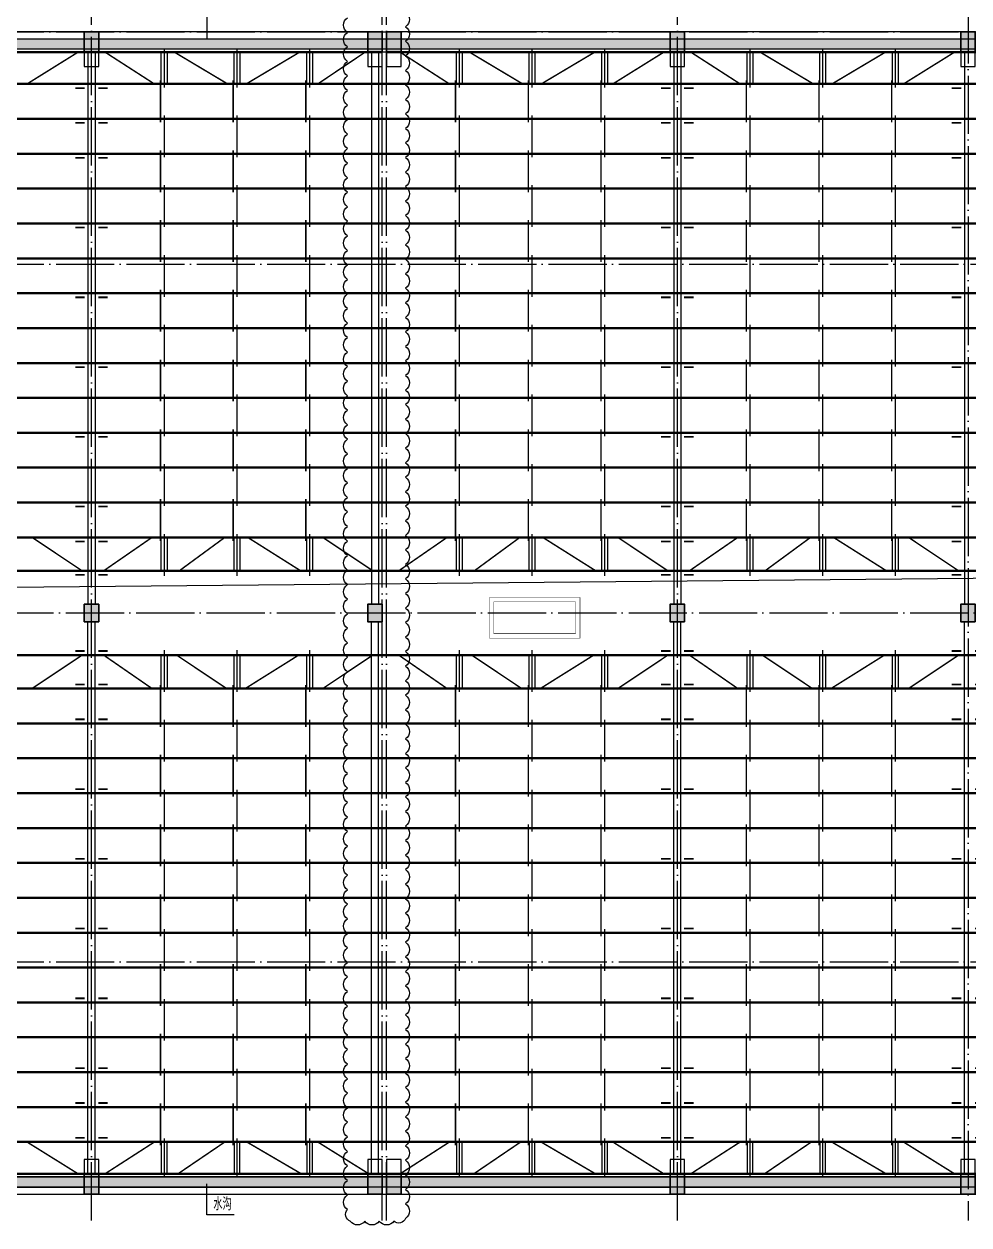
# Model space of a CAD drawing. Extents: x -695511 to 885008, y -751583 to -95266.
# Drawn here: x -183369 to -150863, y -679492 to -638173 of the extents above; entities that cross this region are included whole.
import ezdxf

# ---------------------------------------------------------------- set-up
doc = ezdxf.new("R2010")
doc.units = 0
doc.header["$LTSCALE"] = 1000
doc.header["$MEASUREMENT"] = 0
doc.linetypes.add('DOTE', pattern=[2.42, 2, -0.2, 0.02, -0.2])
for name, color, linetype in [('3T_GLASS', 5, 'Continuous'), ('_0', 7, 'Continuous'), ('DIM_SYMB', 3, 'Continuous'), ('DOTE', 1, 'Continuous'), ('GKL1', 212, 'Continuous'), ('檩条', 2, 'Continuous'), ('牛腿', 220, 'Continuous')]:
    doc.layers.add(name, color=color, linetype=linetype)
for name, color, linetype, lineweight in [('BEAM', 4, 'Continuous', 25), ('COLU', 2, 'Continuous', 30), ('拉杆', 3, 'Continuous', 35)]:
    doc.layers.add(name, color=color, linetype=linetype, lineweight=lineweight)
doc.layers.add('COLU-HATCH', color=251, linetype='Continuous', lineweight=25, true_color=0x5b5b5b)
doc.styles.add('_TCH_DIM', font='SIMPLEX', dxfattribs={"bigfont": 'GBCBIG'})

# ---------------------------------------------------------------- blocks, each defined once
blk = doc.blocks.new('zw')
at = {"layer": 'DOTE', "linetype": 'DOTE'}
for p, q in [((-140373, -1049032), (-140373, -1007232)), ((-130373, -1049032), (-130373, -1007232)), ((-130223, -1049032), (-130223, -1007232)), ((-120223, -1049032), (-120223, -1007232)), ((-110223, -1007232), (-110223, -1049032)), ((-187573, -1008132), (-73373, -1008132)), ((-187573, -1016132), (-73373, -1016132)), ((-172717, -1028132), (-73373, -1028132)), ((-187573, -1040132), (-73373, -1040132)), ((-187573, -1048132), (-73373, -1048132))]:
    blk.add_line(p, q, dxfattribs=at)
blk = doc.blocks.new('4fzhu')
at = {"layer": 'COLU-HATCH', "transparency": 33554687}
for points in [[(303774, -635746), (303774, -635046), (303274, -635046), (303274, -635746)], [(313524, -635746), (313524, -635046), (313024, -635046), (313024, -635746)], [(314174, -635746), (314174, -635046), (313674, -635046), (313674, -635746)], [(323924, -635746), (323924, -635046), (323424, -635046), (323424, -635746)], [(333924, -635746), (333924, -635046), (333424, -635046), (333424, -635746)], [(303774, -655346), (303774, -654746), (303274, -654746), (303274, -655346)], [(313524, -655346), (313524, -654746), (313024, -654746), (313024, -655346)], [(323924, -655346), (323924, -654746), (323424, -654746), (323424, -655346)], [(333924, -655346), (333924, -654746), (333424, -654746), (333424, -655346)], [(303774, -675046), (303774, -674346), (303274, -674346), (303274, -675046)], [(313524, -675046), (313524, -674346), (313024, -674346), (313024, -675046)], [(314174, -675046), (314174, -674346), (313674, -674346), (313674, -675046)], [(323924, -675046), (323924, -674346), (323424, -674346), (323424, -675046)], [(333924, -675046), (333924, -674346), (333424, -674346), (333424, -675046)]]:
    blk.add_hatch(color=256, dxfattribs=at).paths.add_polyline_path(points)
at = {"layer": 'COLU'}
for points in [[(303774, -635746), (303774, -635046), (303274, -635046), (303274, -635746)], [(313524, -635746), (313524, -635046), (313024, -635046), (313024, -635746)], [(314174, -635746), (314174, -635046), (313674, -635046), (313674, -635746)], [(323924, -635746), (323924, -635046), (323424, -635046), (323424, -635746)], [(333924, -635746), (333924, -635046), (333424, -635046), (333424, -635746)], [(303774, -655346), (303774, -654746), (303274, -654746), (303274, -655346)], [(313524, -655346), (313524, -654746), (313024, -654746), (313024, -655346)], [(323924, -655346), (323924, -654746), (323424, -654746), (323424, -655346)], [(333924, -655346), (333924, -654746), (333424, -654746), (333424, -655346)], [(303774, -675046), (303774, -674346), (303274, -674346), (303274, -675046)], [(313524, -675046), (313524, -674346), (313024, -674346), (313024, -675046)], [(314174, -675046), (314174, -674346), (313674, -674346), (313674, -675046)], [(323924, -675046), (323924, -674346), (323424, -674346), (323424, -675046)], [(333924, -675046), (333924, -674346), (333424, -674346), (333424, -675046)]]:
    blk.add_lwpolyline(points, close=True, dxfattribs=at)
blk = doc.blocks.new('yc1')
at = {"const_width": 60}
for points in [[(593957, -686782), (593632, -686782)], [(594426, -686782), (594750, -686782)], [(593957, -687932), (593632, -687932)], [(594426, -687932), (594750, -687932)], [(593957, -689132), (593632, -689132)], [(594426, -689132), (594750, -689132)], [(593957, -691532), (593632, -691532)], [(594426, -691532), (594750, -691532)], [(593957, -693932), (593632, -693932)], [(594426, -693932), (594750, -693932)], [(593957, -696332), (593632, -696332)], [(594426, -696332), (594750, -696332)], [(593957, -698732), (593632, -698732)], [(594426, -698732), (594750, -698732)], [(593957, -701132), (593632, -701132)], [(594426, -701132), (594750, -701132)], [(593957, -702332), (593632, -702332)], [(594426, -702332), (594750, -702332)], [(593957, -703532), (593632, -703532)], [(594426, -703532), (594750, -703532)]]:
    blk.add_lwpolyline(points, dxfattribs=at)
blk = doc.blocks.new('G$C4710060A')
at = {"const_width": 15}
for points in [[(8, 1401), (3119, 1401), (3119, 8), (8, 8)], [(158, 1251), (2969, 1251), (2969, 158), (158, 158)]]:
    blk.add_lwpolyline(points, close=True, dxfattribs=at)

msp = doc.modelspace()

# ---------------------------------------------------------------- hatches: boundary and pattern name
at = {"layer": '_0'}
h = msp.add_hatch(dxfattribs=at)
h.set_pattern_fill('ZIGZAG', color=256, scale=100)
h.set_pattern_definition([(0, (-1479110.73, -48147.92), (158.75, 158.75), [158.75, -158.75]), (90, (-1478951.98, -48147.92), (-158.75, 158.75), [158.75, -158.75])])
h.paths.add_polyline_path([(-210945.5, -638686), (-118294.7, -638686), (-118294.7, -639036), (-210945.5, -639036)])
h = msp.add_hatch(dxfattribs=at)
h.set_pattern_fill('ZIGZAG', color=256, scale=100)
h.set_pattern_definition([(0, (-1479110.73, -87297.92), (158.75, 158.75), [158.75, -158.75]), (90, (-1478951.98, -87297.92), (-158.75, 158.75), [158.75, -158.75])])
h.paths.add_polyline_path([(-210945.5, -677836), (-118294.7, -677836), (-118294.7, -678186), (-210945.5, -678186)])

# ---------------------------------------------------------------- linework, layer by layer
for p, q in [((-118295.5, -639036), (-210945.5, -639036)), ((-118295.5, -677836), (-210945.5, -677836))]:
    msp.add_line(p, q)
for points in [[(-178645.5, -639136), (-178445.5, -639136), (-178445.5, -640236), (-178645.5, -640236)], [(-176145.5, -639136), (-175945.5, -639136), (-175945.5, -640236), (-176145.5, -640236)], [(-173645.5, -639136), (-173445.5, -639136), (-173445.5, -640236), (-173645.5, -640236)], [(-168495.5, -639136), (-168295.5, -639136), (-168295.5, -640236), (-168495.5, -640236)], [(-165995.5, -639136), (-165795.5, -639136), (-165795.5, -640236), (-165995.5, -640236)], [(-163495.5, -639136), (-163295.5, -639136), (-163295.5, -640236), (-163495.5, -640236)], [(-158495.5, -639136), (-158295.5, -639136), (-158295.5, -640236), (-158495.5, -640236)], [(-155995.5, -639136), (-155795.5, -639136), (-155795.5, -640236), (-155995.5, -640236)], [(-153495.5, -639136), (-153295.5, -639136), (-153295.5, -640236), (-153495.5, -640236)], [(-178645.5, -655836), (-178445.5, -655836), (-178445.5, -656986), (-178645.5, -656986)], [(-176145.5, -655836), (-175945.5, -655836), (-175945.5, -656986), (-176145.5, -656986)], [(-173645.5, -655836), (-173445.5, -655836), (-173445.5, -656986), (-173645.5, -656986)], [(-168495.5, -655836), (-168295.5, -655836), (-168295.5, -656986), (-168495.5, -656986)], [(-165995.5, -655836), (-165795.5, -655836), (-165795.5, -656986), (-165995.5, -656986)], [(-163495.5, -655836), (-163295.5, -655836), (-163295.5, -656986), (-163495.5, -656986)], [(-158495.5, -655836), (-158295.5, -655836), (-158295.5, -656986), (-158495.5, -656986)], [(-155995.5, -655836), (-155795.5, -655836), (-155795.5, -656986), (-155995.5, -656986)], [(-153495.5, -655836), (-153295.5, -655836), (-153295.5, -656986), (-153495.5, -656986)], [(-178645.5, -659886), (-178445.5, -659886), (-178445.5, -661036), (-178645.5, -661036)], [(-176145.5, -659886), (-175945.5, -659886), (-175945.5, -661036), (-176145.5, -661036)], [(-173645.5, -659886), (-173445.5, -659886), (-173445.5, -661036), (-173645.5, -661036)], [(-168495.5, -659886), (-168295.5, -659886), (-168295.5, -661036), (-168495.5, -661036)], [(-165995.5, -659886), (-165795.5, -659886), (-165795.5, -661036), (-165995.5, -661036)], [(-163495.5, -659886), (-163295.5, -659886), (-163295.5, -661036), (-163495.5, -661036)], [(-158495.5, -659886), (-158295.5, -659886), (-158295.5, -661036), (-158495.5, -661036)], [(-155995.5, -659886), (-155795.5, -659886), (-155795.5, -661036), (-155995.5, -661036)], [(-153495.5, -659886), (-153295.5, -659886), (-153295.5, -661036), (-153495.5, -661036)], [(-178645.5, -677736), (-178445.5, -677736), (-178445.5, -676636), (-178645.5, -676636)], [(-176145.5, -677736), (-175945.5, -677736), (-175945.5, -676636), (-176145.5, -676636)], [(-173645.5, -677736), (-173445.5, -677736), (-173445.5, -676636), (-173645.5, -676636)], [(-168495.5, -677736), (-168295.5, -677736), (-168295.5, -676636), (-168495.5, -676636)], [(-165995.5, -677736), (-165795.5, -677736), (-165795.5, -676636), (-165995.5, -676636)], [(-163495.5, -677736), (-163295.5, -677736), (-163295.5, -676636), (-163495.5, -676636)], [(-158495.5, -677736), (-158295.5, -677736), (-158295.5, -676636), (-158495.5, -676636)], [(-155995.5, -677736), (-155795.5, -677736), (-155795.5, -676636), (-155995.5, -676636)], [(-153495.5, -677736), (-153295.5, -677736), (-153295.5, -676636), (-153495.5, -676636)]]:
    msp.add_lwpolyline(points, close=True)
at = {"const_width": 60}
for points in [[(-181279.7, -640376.7), (-181604.6, -640376.7)], [(-180811.3, -640376.7), (-180486.4, -640376.7)], [(-161129.7, -640376.7), (-161454.6, -640376.7)], [(-160661.3, -640376.7), (-160336.4, -640376.7)], [(-151129.7, -640376.7), (-151454.6, -640376.7)], [(-181279.7, -641576.7), (-181604.6, -641576.7)], [(-180811.3, -641576.7), (-180486.4, -641576.7)], [(-161129.7, -641576.7), (-161454.6, -641576.7)], [(-160661.3, -641576.7), (-160336.4, -641576.7)], [(-151129.7, -641576.7), (-151454.6, -641576.7)], [(-181279.7, -642776.7), (-181604.6, -642776.7)], [(-180811.3, -642776.7), (-180486.4, -642776.7)], [(-161129.7, -642776.7), (-161454.6, -642776.7)], [(-160661.3, -642776.7), (-160336.4, -642776.7)], [(-151129.7, -642776.7), (-151454.6, -642776.7)], [(-181279.7, -645176.7), (-181604.6, -645176.7)], [(-180811.3, -645176.7), (-180486.4, -645176.7)], [(-161129.7, -645176.7), (-161454.6, -645176.7)], [(-160661.3, -645176.7), (-160336.4, -645176.7)], [(-151129.7, -645176.7), (-151454.6, -645176.7)], [(-181279.7, -647576.7), (-181604.6, -647576.7)], [(-180811.3, -647576.7), (-180486.4, -647576.7)], [(-161129.7, -647576.7), (-161454.6, -647576.7)], [(-160661.3, -647576.7), (-160336.4, -647576.7)], [(-151129.7, -647576.7), (-151454.6, -647576.7)], [(-181279.7, -649976.7), (-181604.6, -649976.7)], [(-180811.3, -649976.7), (-180486.4, -649976.7)], [(-161129.7, -649976.7), (-161454.6, -649976.7)], [(-160661.3, -649976.7), (-160336.4, -649976.7)], [(-151129.7, -649976.7), (-151454.6, -649976.7)], [(-181279.7, -652376.7), (-181604.6, -652376.7)], [(-180811.3, -652376.7), (-180486.4, -652376.7)], [(-161129.7, -652376.7), (-161454.6, -652376.7)], [(-160661.3, -652376.7), (-160336.4, -652376.7)], [(-151129.7, -652376.7), (-151454.6, -652376.7)], [(-181279.7, -654776.7), (-181604.6, -654776.7)], [(-180811.3, -654776.7), (-180486.4, -654776.7)], [(-161129.7, -654776.7), (-161454.6, -654776.7)], [(-160661.3, -654776.7), (-160336.4, -654776.7)], [(-151129.7, -654776.7), (-151454.6, -654776.7)], [(-181279.7, -655976.7), (-181604.6, -655976.7)], [(-180811.3, -655976.7), (-180486.4, -655976.7)], [(-161129.7, -655976.7), (-161454.6, -655976.7)], [(-160661.3, -655976.7), (-160336.4, -655976.7)], [(-151129.7, -655976.7), (-151454.6, -655976.7)], [(-181279.7, -657126.7), (-181604.6, -657126.7)], [(-180811.3, -657126.7), (-180486.4, -657126.7)], [(-161129.7, -657126.7), (-161454.6, -657126.7)], [(-160661.3, -657126.7), (-160336.4, -657126.7)], [(-151129.7, -657126.7), (-151454.6, -657126.7)]]:
    msp.add_lwpolyline(points, dxfattribs=at)
msp.add_lwpolyline([(-200920.5, -659886), (-199906.7, -657694.9), (-123670.5, -656986)])
at = {"layer": '3T_GLASS'}
for p, q in [((-118295.5, -639136), (-210945.5, -639136)), ((-118295.5, -677736), (-210945.5, -677736))]:
    msp.add_line(p, q, dxfattribs=at)
at = {"layer": '_0'}
msp.add_lwpolyline([(-170242.5, -637766.5, -0.5206), (-170242.5, -638266.5, -0.5206), (-170242.5, -638766.5, -0.5206), (-170242.5, -639266.5, -0.5206), (-170242.5, -639766.5, -0.5206), (-170242.5, -640266.5, -0.5206), (-170242.5, -640766.5, -0.5206), (-170242.5, -641266.5, -0.5206), (-170242.5, -641766.5, -0.5206), (-170242.5, -642266.5, -0.5206), (-170242.5, -642766.5, -0.5206), (-170242.5, -643266.5, -0.5206), (-170242.5, -643766.5, -0.5206), (-170242.5, -644266.5, -0.5206), (-170242.5, -644766.5, -0.5206), (-170242.5, -645266.5, -0.5206), (-170242.5, -645766.5, -0.5206), (-170242.5, -646266.5, -0.5206), (-170242.5, -646766.5, -0.5206), (-170242.5, -647266.5, -0.5206), (-170242.5, -647766.5, -0.5206), (-170242.5, -648266.5, -0.5206), (-170242.5, -648766.5, -0.5206), (-170242.5, -649266.5, -0.5206), (-170242.5, -649766.5, -0.5206), (-170242.5, -650266.5, -0.5206), (-170242.5, -650766.5, -0.5206), (-170242.5, -651266.5, -0.5206), (-170242.5, -651766.5, -0.5206), (-170242.5, -652266.5, -0.5206), (-170242.5, -652766.5, -0.5206), (-170242.5, -653266.5, -0.5206), (-170242.5, -653766.5, -0.5206), (-170242.5, -654266.5, -0.5206), (-170242.5, -654766.5, -0.5206), (-170242.5, -655266.5, -0.5206), (-170242.5, -655766.5, -0.5206), (-170242.5, -656266.5, -0.5206), (-170242.5, -656766.5, -0.5206), (-170242.5, -657266.5, -0.5206), (-170242.5, -657766.5, -0.5206), (-170242.5, -658266.5, -0.5206), (-170242.5, -658766.5, -0.5206), (-170242.5, -659266.5, -0.5206), (-170242.5, -659766.5, -0.5206), (-170242.5, -660266.5, -0.5206), (-170242.5, -660766.5, -0.5206), (-170242.5, -661266.5, -0.5206), (-170242.5, -661766.5, -0.5206), (-170242.5, -662266.5, -0.5206), (-170242.5, -662766.5, -0.5206), (-170242.5, -663266.5, -0.5206), (-170242.5, -663766.5, -0.5206), (-170242.5, -664266.5, -0.5206), (-170242.5, -664766.5, -0.5206), (-170242.5, -665266.5, -0.5206), (-170242.5, -665766.5, -0.5206), (-170242.5, -666266.5, -0.5206), (-170242.5, -666766.5, -0.5206), (-170242.5, -667266.5, -0.5206), (-170242.5, -667766.5, -0.5206), (-170242.5, -668266.5, -0.5206), (-170242.5, -668766.5, -0.5206), (-170242.5, -669266.5, -0.5206), (-170242.5, -669766.5, -0.5206), (-170242.5, -670266.5, -0.5206), (-170242.5, -670766.5, -0.5206), (-170242.5, -671266.5, -0.5206), (-170242.5, -671766.5, -0.5206), (-170242.5, -672266.5, -0.5206), (-170242.5, -672766.5, -0.5206), (-170242.5, -673266.5, -0.5206), (-170242.5, -673766.5, -0.5206), (-170242.5, -674266.5, -0.5206), (-170242.5, -674766.5, -0.5206), (-170242.5, -675266.5, -0.5206), (-170242.5, -675766.5, -0.5206), (-170242.5, -676266.5, -0.5206), (-170242.5, -676766.5, -0.5206), (-170242.5, -677266.5, -0.5206), (-170242.5, -677766.5, -0.5206), (-170242.5, -678266.5, -0.5206), (-170242.5, -678766.5, -0.5206), (-170242.5, -679266.5, -0.5206), (-170647, -679362, -0.5206), (-171147, -679362, -0.5206), (-171647, -679362, -0.5206), (-172147, -679362, -0.5206), (-172245, -678960, -0.5206), (-172245, -678460, -0.5206), (-172245, -677960, -0.5206), (-172245, -677460, -0.5206), (-172245, -676960, -0.5206), (-172245, -676460, -0.5206), (-172245, -675960, -0.5206), (-172245, -675460, -0.5206), (-172245, -674960, -0.5206), (-172245, -674460, -0.5206), (-172245, -673960, -0.5206), (-172245, -673460, -0.5206), (-172245, -672960, -0.5206), (-172245, -672460, -0.5206), (-172245, -671960, -0.5206), (-172245, -671460, -0.5206), (-172245, -670960, -0.5206), (-172245, -670460, -0.5206), (-172245, -669960, -0.5206), (-172245, -669460, -0.5206), (-172245, -668960, -0.5206), (-172245, -668460, -0.5206), (-172245, -667960, -0.5206), (-172245, -667460, -0.5206), (-172245, -666960, -0.5206), (-172245, -666460, -0.5206), (-172245, -665960, -0.5206), (-172245, -665460, -0.5206), (-172245, -664960, -0.5206), (-172245, -664460, -0.5206), (-172245, -663960, -0.5206), (-172245, -663460, -0.5206), (-172245, -662960, -0.5206), (-172245, -662460, -0.5206), (-172245, -661960, -0.5206), (-172245, -661460, -0.5206), (-172245, -660960, -0.5206), (-172245, -660460, -0.5206), (-172245, -659960, -0.5206), (-172245, -659460, -0.5206), (-172245, -658960, -0.5206), (-172245, -658460, -0.5206), (-172245, -657960, -0.5206), (-172245, -657460, -0.5206), (-172245, -656960, -0.5206), (-172245, -656460, -0.5206), (-172245, -655960, -0.5206), (-172245, -655460, -0.5206), (-172245, -654960, -0.5206), (-172245, -654460, -0.5206), (-172245, -653960, -0.5206), (-172245, -653460, -0.5206), (-172245, -652960, -0.5206), (-172245, -652460, -0.5206), (-172245, -651960, -0.5206), (-172245, -651460, -0.5206), (-172245, -650960, -0.5206), (-172245, -650460, -0.5206), (-172245, -649960, -0.5206), (-172245, -649460, -0.5206), (-172245, -648960, -0.5206), (-172245, -648460, -0.5206), (-172245, -647960, -0.5206), (-172245, -647460, -0.5206), (-172245, -646960, -0.5206), (-172245, -646460, -0.5206), (-172245, -645960, -0.5206), (-172245, -645460, -0.5206), (-172245, -644960, -0.5206), (-172245, -644460, -0.5206), (-172245, -643960, -0.5206), (-172245, -643460, -0.5206), (-172245, -642960, -0.5206), (-172245, -642460, -0.5206), (-172245, -641960, -0.5206), (-172245, -641460, -0.5206), (-172245, -640960, -0.5206), (-172245, -640460, -0.5206), (-172245, -639960, -0.5206), (-172245, -639460, -0.5206), (-172245, -638960, -0.5206), (-172245, -638460, -0.5206), (-172245, -637960, -0.5206)], format="xyb", dxfattribs=at)
for points in [[(-210945.5, -638686), (-118294.7, -638686), (-118294.7, -639036), (-210945.5, -639036)], [(-210945.5, -677836), (-118294.7, -677836), (-118294.7, -678186), (-210945.5, -678186)]]:
    msp.add_lwpolyline(points, close=True, dxfattribs=at)
at = {"layer": 'BEAM'}
for p, q in [((-190795.5, -638436), (-181295.5, -638436)), ((-190795.5, -638686), (-181295.5, -638686)), ((-180795.5, -638436), (-171545.5, -638436)), ((-180795.5, -638686), (-171545.5, -638686)), ((-170395.5, -638436), (-161145.5, -638436)), ((-170395.5, -638686), (-161145.5, -638686)), ((-160645.5, -638436), (-151145.5, -638436)), ((-160645.5, -638686), (-151145.5, -638686)), ((-190795.5, -678186), (-181295.5, -678186)), ((-190795.5, -678436), (-181295.5, -678436)), ((-180795.5, -678186), (-171545.5, -678186)), ((-180795.5, -678436), (-171545.5, -678436)), ((-170395.5, -678186), (-161145.5, -678186)), ((-170395.5, -678436), (-161145.5, -678436)), ((-160645.5, -678186), (-151145.5, -678186)), ((-160645.5, -678436), (-151145.5, -678436))]:
    msp.add_line(p, q, dxfattribs=at)
at = {"layer": 'DIM_SYMB'}
for points in [[(-176134.8, -637413.6), (-177080.5, -637413.6), (-177080.5, -638686)], [(-176134.8, -679146.6), (-177080.5, -679146.6), (-177080.5, -678072.5)]]:
    msp.add_lwpolyline(points, dxfattribs=at)
at = {"layer": 'GKL1'}
for p, q in [((-181170.5, -639136), (-181170.5, -658136)), ((-180920.5, -639136), (-180920.5, -658136)), ((-171420.5, -639136), (-171420.5, -658136)), ((-171170.5, -639136), (-171170.5, -658136)), ((-161020.5, -639136), (-161020.5, -658136)), ((-160770.5, -639136), (-160770.5, -658136)), ((-151020.5, -639136), (-151020.5, -658136)), ((-181170.5, -677736), (-181170.5, -658736)), ((-180920.5, -677736), (-180920.5, -658736)), ((-171420.5, -677736), (-171420.5, -658736)), ((-171170.5, -677736), (-171170.5, -658736)), ((-161020.5, -677736), (-161020.5, -658736)), ((-160770.5, -677736), (-160770.5, -658736)), ((-151020.5, -677736), (-151020.5, -658736))]:
    msp.add_line(p, q, dxfattribs=at)
at = {"layer": '拉杆', "const_width": 50}
for points in [[(-183267, -640236), (-181501.8, -639136)], [(-178882.4, -640236), (-180589.2, -639136)], [(-178545.5, -640359.6), (-178545.5, -639017.8)], [(-176361.7, -640236), (-178204.9, -639136)], [(-176045.5, -640359.6), (-176045.5, -639017.8)], [(-175728.1, -640236), (-173878.6, -639136)], [(-173545.5, -640359.6), (-173545.5, -639017.8)], [(-173267, -640236), (-171626.5, -639136)], [(-168732.4, -640236), (-170439.2, -639136)], [(-168395.5, -640359.6), (-168395.5, -639017.8)], [(-166211.7, -640236), (-168054.9, -639136)], [(-165895.5, -640359.6), (-165895.5, -639017.8)], [(-165578.1, -640236), (-163728.6, -639136)], [(-163395.5, -640359.6), (-163395.5, -639017.8)], [(-163117, -640236), (-161351.8, -639136)], [(-158732.4, -640236), (-160439.2, -639136)], [(-158395.5, -640359.6), (-158395.5, -639017.8)], [(-156211.7, -640236), (-158054.9, -639136)], [(-155895.5, -640359.6), (-155895.5, -639017.8)], [(-155578.1, -640236), (-153728.6, -639136)], [(-153395.5, -640359.6), (-153395.5, -639017.8)], [(-153117, -640236), (-151351.8, -639136)], [(-178674.7, -641559.6), (-178674.7, -640115.4)], [(-176174.7, -641559.6), (-176174.7, -640115.4)], [(-173674.7, -641559.6), (-173674.7, -640115.4)], [(-168524.7, -641559.6), (-168524.7, -640115.4)], [(-166024.7, -641559.6), (-166024.7, -640115.4)], [(-163524.7, -641559.6), (-163524.7, -640115.4)], [(-158524.7, -641559.6), (-158524.7, -640115.4)], [(-156024.7, -641559.6), (-156024.7, -640115.4)], [(-153524.7, -641559.6), (-153524.7, -640115.4)], [(-178545.5, -642759.6), (-178545.5, -641315.4)], [(-176045.5, -642759.6), (-176045.5, -641315.4)], [(-173545.5, -642759.6), (-173545.5, -641315.4)], [(-168395.5, -642759.6), (-168395.5, -641315.4)], [(-165895.5, -642759.6), (-165895.5, -641315.4)], [(-163395.5, -642759.6), (-163395.5, -641315.4)], [(-158395.5, -642759.6), (-158395.5, -641315.4)], [(-155895.5, -642759.6), (-155895.5, -641315.4)], [(-153395.5, -642759.6), (-153395.5, -641315.4)], [(-178674.7, -643959.6), (-178674.7, -642515.4)], [(-176174.7, -643959.6), (-176174.7, -642515.4)], [(-173674.7, -643959.6), (-173674.7, -642515.4)], [(-168524.7, -643959.6), (-168524.7, -642515.4)], [(-166024.7, -643959.6), (-166024.7, -642515.4)], [(-163524.7, -643959.6), (-163524.7, -642515.4)], [(-158524.7, -643959.6), (-158524.7, -642515.4)], [(-156024.7, -643959.6), (-156024.7, -642515.4)], [(-153524.7, -643959.6), (-153524.7, -642515.4)], [(-178545.5, -645159.6), (-178545.5, -643715.4)], [(-176045.5, -645159.6), (-176045.5, -643715.4)], [(-173545.5, -645159.6), (-173545.5, -643715.4)], [(-168395.5, -645159.6), (-168395.5, -643715.4)], [(-165895.5, -645159.6), (-165895.5, -643715.4)], [(-163395.5, -645159.6), (-163395.5, -643715.4)], [(-158395.5, -645159.6), (-158395.5, -643715.4)], [(-155895.5, -645159.6), (-155895.5, -643715.4)], [(-153395.5, -645159.6), (-153395.5, -643715.4)], [(-178674.7, -646359.6), (-178674.7, -644915.4)], [(-176174.7, -646359.6), (-176174.7, -644915.4)], [(-173674.7, -646359.6), (-173674.7, -644915.4)], [(-168524.7, -646359.6), (-168524.7, -644915.4)], [(-166024.7, -646359.6), (-166024.7, -644915.4)], [(-163524.7, -646359.6), (-163524.7, -644915.4)], [(-158524.7, -646359.6), (-158524.7, -644915.4)], [(-156024.7, -646359.6), (-156024.7, -644915.4)], [(-153524.7, -646359.6), (-153524.7, -644915.4)], [(-178545.5, -647559.6), (-178545.5, -646115.4)], [(-176045.5, -647559.6), (-176045.5, -646115.4)], [(-173545.5, -647559.6), (-173545.5, -646115.4)], [(-168395.5, -647559.6), (-168395.5, -646115.4)], [(-165895.5, -647559.6), (-165895.5, -646115.4)], [(-163395.5, -647559.6), (-163395.5, -646115.4)], [(-158395.5, -647559.6), (-158395.5, -646115.4)], [(-155895.5, -647559.6), (-155895.5, -646115.4)], [(-153395.5, -647559.6), (-153395.5, -646115.4)], [(-178674.7, -648759.6), (-178674.7, -647315.4)], [(-176174.7, -648759.6), (-176174.7, -647315.4)], [(-173674.7, -648759.6), (-173674.7, -647315.4)], [(-168524.7, -648759.6), (-168524.7, -647315.4)], [(-166024.7, -648759.6), (-166024.7, -647315.4)], [(-163524.7, -648759.6), (-163524.7, -647315.4)], [(-158524.7, -648759.6), (-158524.7, -647315.4)], [(-156024.7, -648759.6), (-156024.7, -647315.4)], [(-153524.7, -648759.6), (-153524.7, -647315.4)], [(-178545.5, -649959.6), (-178545.5, -648515.4)], [(-176045.5, -649959.6), (-176045.5, -648515.4)], [(-173545.5, -649959.6), (-173545.5, -648515.4)], [(-168395.5, -649959.6), (-168395.5, -648515.4)], [(-165895.5, -649959.6), (-165895.5, -648515.4)], [(-163395.5, -649959.6), (-163395.5, -648515.4)], [(-158395.5, -649959.6), (-158395.5, -648515.4)], [(-155895.5, -649959.6), (-155895.5, -648515.4)], [(-153395.5, -649959.6), (-153395.5, -648515.4)], [(-178674.7, -651159.6), (-178674.7, -649715.4)], [(-176174.7, -651159.6), (-176174.7, -649715.4)], [(-173674.7, -651159.6), (-173674.7, -649715.4)], [(-168524.7, -651159.6), (-168524.7, -649715.4)], [(-166024.7, -651159.6), (-166024.7, -649715.4)], [(-163524.7, -651159.6), (-163524.7, -649715.4)], [(-158524.7, -651159.6), (-158524.7, -649715.4)], [(-156024.7, -651159.6), (-156024.7, -649715.4)], [(-153524.7, -651159.6), (-153524.7, -649715.4)], [(-178545.5, -652359.6), (-178545.5, -650915.4)], [(-176045.5, -652359.6), (-176045.5, -650915.4)], [(-173545.5, -652359.6), (-173545.5, -650915.4)], [(-168395.5, -652359.6), (-168395.5, -650915.4)], [(-165895.5, -652359.6), (-165895.5, -650915.4)], [(-163395.5, -652359.6), (-163395.5, -650915.4)], [(-158395.5, -652359.6), (-158395.5, -650915.4)], [(-155895.5, -652359.6), (-155895.5, -650915.4)], [(-153395.5, -652359.6), (-153395.5, -650915.4)], [(-178674.7, -653559.6), (-178674.7, -652115.4)], [(-176174.7, -653559.6), (-176174.7, -652115.4)], [(-173674.7, -653559.6), (-173674.7, -652115.4)], [(-168524.7, -653559.6), (-168524.7, -652115.4)], [(-166024.7, -653559.6), (-166024.7, -652115.4)], [(-163524.7, -653559.6), (-163524.7, -652115.4)], [(-158524.7, -653559.6), (-158524.7, -652115.4)], [(-156024.7, -653559.6), (-156024.7, -652115.4)], [(-153524.7, -653559.6), (-153524.7, -652115.4)], [(-178545.5, -654759.6), (-178545.5, -653315.4)], [(-176045.5, -654759.6), (-176045.5, -653315.4)], [(-173545.5, -654759.6), (-173545.5, -653315.4)], [(-168395.5, -654759.6), (-168395.5, -653315.4)], [(-165895.5, -654759.6), (-165895.5, -653315.4)], [(-163395.5, -654759.6), (-163395.5, -653315.4)], [(-158395.5, -654759.6), (-158395.5, -653315.4)], [(-155895.5, -654759.6), (-155895.5, -653315.4)], [(-153395.5, -654759.6), (-153395.5, -653315.4)], [(-178674.7, -655959.6), (-178674.7, -654515.4)], [(-176174.7, -655959.6), (-176174.7, -654515.4)], [(-173674.7, -655959.6), (-173674.7, -654515.4)], [(-168524.7, -655959.6), (-168524.7, -654515.4)], [(-166024.7, -655959.6), (-166024.7, -654515.4)], [(-163524.7, -655959.6), (-163524.7, -654515.4)], [(-158524.7, -655959.6), (-158524.7, -654515.4)], [(-156024.7, -655959.6), (-156024.7, -654515.4)], [(-153524.7, -655959.6), (-153524.7, -654515.4)], [(-178545.5, -657159.6), (-178545.5, -655715.4)], [(-176045.5, -657159.6), (-176045.5, -655715.4)], [(-173545.5, -657159.6), (-173545.5, -655715.4)], [(-168395.5, -657159.6), (-168395.5, -655715.4)], [(-165895.5, -657159.6), (-165895.5, -655715.4)], [(-163395.5, -657159.6), (-163395.5, -655715.4)], [(-158395.5, -657159.6), (-158395.5, -655715.4)], [(-155895.5, -657159.6), (-155895.5, -655715.4)], [(-153395.5, -657159.6), (-153395.5, -655715.4)], [(-183092, -655836), (-181369.3, -656986)], [(-178965.4, -655836), (-180629.7, -656986)], [(-176462.2, -655836), (-178028.9, -656986)], [(-175673.7, -655836), (-173851, -656986)], [(-173092, -655836), (-171369.3, -656986)], [(-168815.4, -655836), (-170479.7, -656986)], [(-166312.2, -655836), (-167878.9, -656986)], [(-165523.7, -655836), (-163701, -656986)], [(-162942, -655836), (-161219.3, -656986)], [(-158815.4, -655836), (-160479.7, -656986)], [(-156312.2, -655836), (-157878.9, -656986)], [(-155523.7, -655836), (-153701, -656986)], [(-152942, -655836), (-151219.3, -656986)], [(-183092, -661036), (-181369.3, -659886)], [(-178965.4, -661036), (-180629.7, -659886)], [(-178545.5, -659712.4), (-178545.5, -661156.6)], [(-176399.5, -661036), (-178119.8, -659886)], [(-176045.5, -659712.4), (-176045.5, -661156.6)], [(-175757.5, -661036), (-173921.4, -659886)], [(-173545.5, -659712.4), (-173545.5, -661156.6)], [(-173092, -661036), (-171369.3, -659886)], [(-168815.4, -661036), (-170479.7, -659886)], [(-168395.5, -659712.4), (-168395.5, -661156.6)], [(-166249.5, -661036), (-167969.8, -659886)], [(-165895.5, -659712.4), (-165895.5, -661156.6)], [(-165607.5, -661036), (-163771.4, -659886)], [(-163395.5, -659712.4), (-163395.5, -661156.6)], [(-162942, -661036), (-161219.3, -659886)], [(-158815.4, -661036), (-160479.7, -659886)], [(-158395.5, -659712.4), (-158395.5, -661156.6)], [(-156249.5, -661036), (-157969.8, -659886)], [(-155895.5, -659712.4), (-155895.5, -661156.6)], [(-155607.5, -661036), (-153771.4, -659886)], [(-153395.5, -659712.4), (-153395.5, -661156.6)], [(-152942, -661036), (-151219.3, -659886)], [(-178674.7, -660912.4), (-178674.7, -662356.6)], [(-176174.7, -660912.4), (-176174.7, -662356.6)], [(-173674.7, -660912.4), (-173674.7, -662356.6)], [(-168524.7, -660912.4), (-168524.7, -662356.6)], [(-166024.7, -660912.4), (-166024.7, -662356.6)], [(-163524.7, -660912.4), (-163524.7, -662356.6)], [(-158524.7, -660912.4), (-158524.7, -662356.6)], [(-156024.7, -660912.4), (-156024.7, -662356.6)], [(-153524.7, -660912.4), (-153524.7, -662356.6)], [(-178545.5, -662112.4), (-178545.5, -663556.6)], [(-176045.5, -662112.4), (-176045.5, -663556.6)], [(-173545.5, -662112.4), (-173545.5, -663556.6)], [(-168395.5, -662112.4), (-168395.5, -663556.6)], [(-165895.5, -662112.4), (-165895.5, -663556.6)], [(-163395.5, -662112.4), (-163395.5, -663556.6)], [(-158395.5, -662112.4), (-158395.5, -663556.6)], [(-155895.5, -662112.4), (-155895.5, -663556.6)], [(-153395.5, -662112.4), (-153395.5, -663556.6)], [(-178674.7, -663312.4), (-178674.7, -664756.6)], [(-176174.7, -663312.4), (-176174.7, -664756.6)], [(-173674.7, -663312.4), (-173674.7, -664756.6)], [(-168524.7, -663312.4), (-168524.7, -664756.6)], [(-166024.7, -663312.4), (-166024.7, -664756.6)], [(-163524.7, -663312.4), (-163524.7, -664756.6)], [(-158524.7, -663312.4), (-158524.7, -664756.6)], [(-156024.7, -663312.4), (-156024.7, -664756.6)], [(-153524.7, -663312.4), (-153524.7, -664756.6)], [(-178545.5, -664512.4), (-178545.5, -665956.6)], [(-176045.5, -664512.4), (-176045.5, -665956.6)], [(-173545.5, -664512.4), (-173545.5, -665956.6)], [(-168395.5, -664512.4), (-168395.5, -665956.6)], [(-165895.5, -664512.4), (-165895.5, -665956.6)], [(-163395.5, -664512.4), (-163395.5, -665956.6)], [(-158395.5, -664512.4), (-158395.5, -665956.6)], [(-155895.5, -664512.4), (-155895.5, -665956.6)], [(-153395.5, -664512.4), (-153395.5, -665956.6)], [(-178674.7, -665712.4), (-178674.7, -667156.6)], [(-176174.7, -665712.4), (-176174.7, -667156.6)], [(-173674.7, -665712.4), (-173674.7, -667156.6)], [(-168524.7, -665712.4), (-168524.7, -667156.6)], [(-166024.7, -665712.4), (-166024.7, -667156.6)], [(-163524.7, -665712.4), (-163524.7, -667156.6)], [(-158524.7, -665712.4), (-158524.7, -667156.6)], [(-156024.7, -665712.4), (-156024.7, -667156.6)], [(-153524.7, -665712.4), (-153524.7, -667156.6)], [(-178545.5, -666912.4), (-178545.5, -668356.6)], [(-176045.5, -666912.4), (-176045.5, -668356.6)], [(-173545.5, -666912.4), (-173545.5, -668356.6)], [(-168395.5, -666912.4), (-168395.5, -668356.6)], [(-165895.5, -666912.4), (-165895.5, -668356.6)], [(-163395.5, -666912.4), (-163395.5, -668356.6)], [(-158395.5, -666912.4), (-158395.5, -668356.6)], [(-155895.5, -666912.4), (-155895.5, -668356.6)], [(-153395.5, -666912.4), (-153395.5, -668356.6)], [(-178674.7, -668112.4), (-178674.7, -669556.6)], [(-176174.7, -668112.4), (-176174.7, -669556.6)], [(-173674.7, -668112.4), (-173674.7, -669556.6)], [(-168524.7, -668112.4), (-168524.7, -669556.6)], [(-166024.7, -668112.4), (-166024.7, -669556.6)], [(-163524.7, -668112.4), (-163524.7, -669556.6)], [(-158524.7, -668112.4), (-158524.7, -669556.6)], [(-156024.7, -668112.4), (-156024.7, -669556.6)], [(-153524.7, -668112.4), (-153524.7, -669556.6)], [(-178545.5, -669312.4), (-178545.5, -670756.6)], [(-176045.5, -669312.4), (-176045.5, -670756.6)], [(-173545.5, -669312.4), (-173545.5, -670756.6)], [(-168395.5, -669312.4), (-168395.5, -670756.6)], [(-165895.5, -669312.4), (-165895.5, -670756.6)], [(-163395.5, -669312.4), (-163395.5, -670756.6)], [(-158395.5, -669312.4), (-158395.5, -670756.6)], [(-155895.5, -669312.4), (-155895.5, -670756.6)], [(-153395.5, -669312.4), (-153395.5, -670756.6)], [(-178674.7, -670512.4), (-178674.7, -671956.6)], [(-176174.7, -670512.4), (-176174.7, -671956.6)], [(-173674.7, -670512.4), (-173674.7, -671956.6)], [(-168524.7, -670512.4), (-168524.7, -671956.6)], [(-166024.7, -670512.4), (-166024.7, -671956.6)], [(-163524.7, -670512.4), (-163524.7, -671956.6)], [(-158524.7, -670512.4), (-158524.7, -671956.6)], [(-156024.7, -670512.4), (-156024.7, -671956.6)], [(-153524.7, -670512.4), (-153524.7, -671956.6)], [(-178545.5, -671712.4), (-178545.5, -673156.6)], [(-176045.5, -671712.4), (-176045.5, -673156.6)], [(-173545.5, -671712.4), (-173545.5, -673156.6)], [(-168395.5, -671712.4), (-168395.5, -673156.6)], [(-165895.5, -671712.4), (-165895.5, -673156.6)], [(-163395.5, -671712.4), (-163395.5, -673156.6)], [(-158395.5, -671712.4), (-158395.5, -673156.6)], [(-155895.5, -671712.4), (-155895.5, -673156.6)], [(-153395.5, -671712.4), (-153395.5, -673156.6)], [(-178674.7, -672912.4), (-178674.7, -674356.6)], [(-176174.7, -672912.4), (-176174.7, -674356.6)], [(-173674.7, -672912.4), (-173674.7, -674356.6)], [(-168524.7, -672912.4), (-168524.7, -674356.6)], [(-166024.7, -672912.4), (-166024.7, -674356.6)], [(-163524.7, -672912.4), (-163524.7, -674356.6)], [(-158524.7, -672912.4), (-158524.7, -674356.6)], [(-156024.7, -672912.4), (-156024.7, -674356.6)], [(-153524.7, -672912.4), (-153524.7, -674356.6)], [(-178545.5, -674112.4), (-178545.5, -675556.6)], [(-176045.5, -674112.4), (-176045.5, -675556.6)], [(-173545.5, -674112.4), (-173545.5, -675556.6)], [(-168395.5, -674112.4), (-168395.5, -675556.6)], [(-165895.5, -674112.4), (-165895.5, -675556.6)], [(-163395.5, -674112.4), (-163395.5, -675556.6)], [(-158395.5, -674112.4), (-158395.5, -675556.6)], [(-155895.5, -674112.4), (-155895.5, -675556.6)], [(-153395.5, -674112.4), (-153395.5, -675556.6)], [(-178674.7, -675312.4), (-178674.7, -676756.6)], [(-176174.7, -675312.4), (-176174.7, -676756.6)], [(-173674.7, -675312.4), (-173674.7, -676756.6)], [(-168524.7, -675312.4), (-168524.7, -676756.6)], [(-166024.7, -675312.4), (-166024.7, -676756.6)], [(-163524.7, -675312.4), (-163524.7, -676756.6)], [(-158524.7, -675312.4), (-158524.7, -676756.6)], [(-156024.7, -675312.4), (-156024.7, -676756.6)], [(-153524.7, -675312.4), (-153524.7, -676756.6)], [(-183267, -676636), (-181501.8, -677736)], [(-178882.4, -676636), (-180589.2, -677736)], [(-178545.5, -676512.4), (-178545.5, -677854.2)], [(-176433.7, -676617.8), (-178052.9, -677717.8)], [(-176045.5, -676512.4), (-176045.5, -677854.2)], [(-175736.1, -676617.8), (-173854.5, -677717.8)], [(-173545.5, -676512.4), (-173545.5, -677854.2)], [(-173267, -676636), (-171501.8, -677736)], [(-168732.4, -676636), (-170439.2, -677736)], [(-168395.5, -676512.4), (-168395.5, -677854.2)], [(-166283.7, -676636), (-167902.9, -677736)], [(-165895.5, -676512.4), (-165895.5, -677854.2)], [(-165586.1, -676636), (-163704.5, -677736)], [(-163395.5, -676512.4), (-163395.5, -677854.2)], [(-163117, -676636), (-161351.8, -677736)], [(-158732.4, -676636), (-160439.2, -677736)], [(-158395.5, -676512.4), (-158395.5, -677854.2)], [(-156283.7, -676636), (-157902.9, -677736)], [(-155895.5, -676512.4), (-155895.5, -677854.2)], [(-155586.1, -676636), (-153704.5, -677736)], [(-153395.5, -676512.4), (-153395.5, -677854.2)], [(-153117, -676636), (-151351.8, -677736)]]:
    msp.add_lwpolyline(points, dxfattribs=at)
at = {"layer": '檩条', "color": 2, "const_width": 80}
for points in [[(-210945.5, -639136), (-171045.5, -639136)], [(-170895.5, -639136), (-118295.5, -639136)], [(-210945.5, -640236), (-171045.5, -640236)], [(-171045.5, -640236), (-118295.5, -640236)], [(-210945.5, -641436), (-171045.5, -641436)], [(-171045.5, -641436), (-118295.5, -641436)], [(-210945.5, -642636), (-171045.5, -642636)], [(-171045.5, -642636), (-118295.5, -642636)], [(-210945.5, -643836), (-171045.5, -643836)], [(-171045.5, -643836), (-118295.5, -643836)], [(-210945.5, -645036), (-171045.5, -645036)], [(-171045.5, -645036), (-118295.5, -645036)], [(-210945.5, -646236), (-171045.5, -646236)], [(-171045.5, -646236), (-118295.5, -646236)], [(-210945.5, -647436), (-171045.5, -647436)], [(-171045.5, -647436), (-118295.5, -647436)], [(-210945.5, -648636), (-171045.5, -648636)], [(-171045.5, -648636), (-118295.5, -648636)], [(-210945.5, -649836), (-171045.5, -649836)], [(-171045.5, -649836), (-118295.5, -649836)], [(-210945.5, -651036), (-171045.5, -651036)], [(-171045.5, -651036), (-118295.5, -651036)], [(-210945.5, -652236), (-171045.5, -652236)], [(-171045.5, -652236), (-118295.5, -652236)], [(-210945.5, -653436), (-171045.5, -653436)], [(-171045.5, -653436), (-118295.5, -653436)], [(-210945.5, -654636), (-171045.5, -654636)], [(-171045.5, -654636), (-118295.5, -654636)], [(-210945.5, -655836), (-171045.5, -655836)], [(-171045.5, -655836), (-118295.5, -655836)], [(-210945.5, -656986), (-171045.5, -656986)], [(-171045.5, -656986), (-118295.5, -656986)], [(-210945.5, -659886), (-171045.5, -659886)], [(-171045.5, -659886), (-118295.5, -659886)], [(-210945.5, -661036), (-171045.5, -661036)], [(-171045.5, -661036), (-118295.5, -661036)], [(-210945.5, -662236), (-171045.5, -662236)], [(-171045.5, -662236), (-118295.5, -662236)], [(-210945.5, -663436), (-171045.5, -663436)], [(-171045.5, -663436), (-118295.5, -663436)], [(-210945.5, -664636), (-171045.5, -664636)], [(-171045.5, -664636), (-118295.5, -664636)], [(-210945.5, -665836), (-171045.5, -665836)], [(-171045.5, -665836), (-118295.5, -665836)], [(-210945.5, -667036), (-171045.5, -667036)], [(-171045.5, -667036), (-118295.5, -667036)], [(-210945.5, -668236), (-171045.5, -668236)], [(-171045.5, -668236), (-118295.5, -668236)], [(-210945.5, -669436), (-171045.5, -669436)], [(-171045.5, -669436), (-118295.5, -669436)], [(-210945.5, -670636), (-171045.5, -670636)], [(-171045.5, -670636), (-118295.5, -670636)], [(-210945.5, -671836), (-171045.5, -671836)], [(-171045.5, -671836), (-118295.5, -671836)], [(-210945.5, -673036), (-171045.5, -673036)], [(-171045.5, -673036), (-118295.5, -673036)], [(-210945.5, -674236), (-171045.5, -674236)], [(-171045.5, -674236), (-118295.5, -674236)], [(-210945.5, -675436), (-171045.5, -675436)], [(-171045.5, -675436), (-118295.5, -675436)], [(-210945.5, -676636), (-171045.5, -676636)], [(-171045.5, -676636), (-118295.5, -676636)], [(-210945.5, -677736), (-171045.5, -677736)], [(-171045.5, -677736), (-118295.5, -677736)]]:
    msp.add_lwpolyline(points, dxfattribs=at)
at = {"layer": '牛腿'}
for points in [[(-181295.5, -639136), (-181295.5, -639636), (-180795.5, -639636), (-180795.5, -639136), (-181295.5, -639136)], [(-171545.5, -639136), (-171545.5, -639636), (-171045.5, -639636), (-171045.5, -639136), (-171545.5, -639136)], [(-170895.5, -639136), (-170895.5, -639636), (-170395.5, -639636), (-170395.5, -639136), (-170895.5, -639136)], [(-161145.5, -639136), (-161145.5, -639636), (-160645.5, -639636), (-160645.5, -639136), (-161145.5, -639136)], [(-151145.5, -639136), (-151145.5, -639636), (-150645.5, -639636), (-150645.5, -639136), (-151145.5, -639136)], [(-181295.5, -677236), (-181295.5, -677736), (-180795.5, -677736), (-180795.5, -677236), (-181295.5, -677236)], [(-171545.5, -677236), (-171545.5, -677736), (-171045.5, -677736), (-171045.5, -677236), (-171545.5, -677236)], [(-170895.5, -677236), (-170895.5, -677736), (-170395.5, -677736), (-170395.5, -677236), (-170895.5, -677236)], [(-161145.5, -677236), (-161145.5, -677736), (-160645.5, -677736), (-160645.5, -677236), (-161145.5, -677236)], [(-151145.5, -677236), (-151145.5, -677736), (-150645.5, -677736), (-150645.5, -677236), (-151145.5, -677236)]]:
    msp.add_lwpolyline(points, dxfattribs=at)

# ---------------------------------------------------------------- block references
for name, p in [('zw', (-40672.6, 369695.5)), ('4fzhu', (-484569.5, -3390.4)), ('yc1', (-775236.8, 27037.1)), ('yc1', (-755086.8, 27037.1)), ('yc1', (-745086.8, 27037.1))]:
    msp.add_blockref(name, p)
at = {"layer": '_0'}
msp.add_blockref('G$C4710060A', (-167363.7, -659307.4), dxfattribs=at)

# ---------------------------------------------------------------- texts
at = {"layer": 'DIM_SYMB', "color": 7, "style": '_TCH_DIM', "width": 0.705882}
msp.add_text('水沟', height=446.25, dxfattribs=at).set_placement((-176855.9, -678989.1))

doc.saveas('drawing.dxf')
